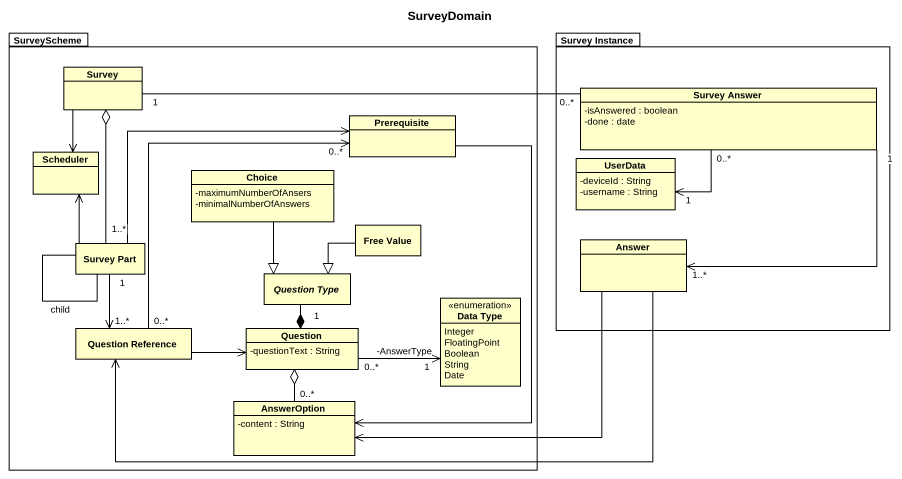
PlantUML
@startuml
title SurveyDomain
hide circle
hide empty members
skinparam classAttributeIconSize 0
package SurveyScheme {
  class Survey
  class Prerequisite
  class Scheduler
  class Choice {
    -maximumNumberOfAnsers
    -minimalNumberOfAnswers
  }
  class "Survey Part" as Survey_Part
  class "Free Value" as Free_Value
  abstract class "Question Type" as Question_Type
  enum "Data Type" as Data_Type {
    Integer
    FloatingPoint
    Boolean
    String
    Date
  }
  class "Question Reference" as Question_Reference
  class Question {
    -questionText : String
  }
  class AnswerOption {
    -content : String
  }
}
package "Survey Instance" as Survey_Instance {
  class "Survey Answer" as Survey_Answer {
    -isAnswered : boolean
    -done : date
  }
  class UserData {
    -deviceId : String
    -username : String
  }
  class Answer
}
Survey "1" -right- "0..*" Survey_Answer
Survey --> Scheduler
Survey o-- "1..*" Survey_Part
Survey_Answer "0..*" --> "1" UserData
Survey_Answer "1" --> "1..*" Answer
Prerequisite --> AnswerOption
Choice --|> Question_Type
Survey_Part -right-> Prerequisite
Survey_Part -up-> Scheduler
Survey_Part -- Survey_Part : child
Survey_Part "1" --> "1..*" Question_Reference
Free_Value --|> Question_Type
Answer -left-> Question_Reference
Answer -left-> AnswerOption
Question_Reference "0..*" -up-> "0..*" Prerequisite
Question_Reference -right-> Question
Question "1" *-up- Question_Type
Question "0..*" -right-> "-AnswerType\n1" Data_Type
Question o-- "0..*" AnswerOption
@enduml
